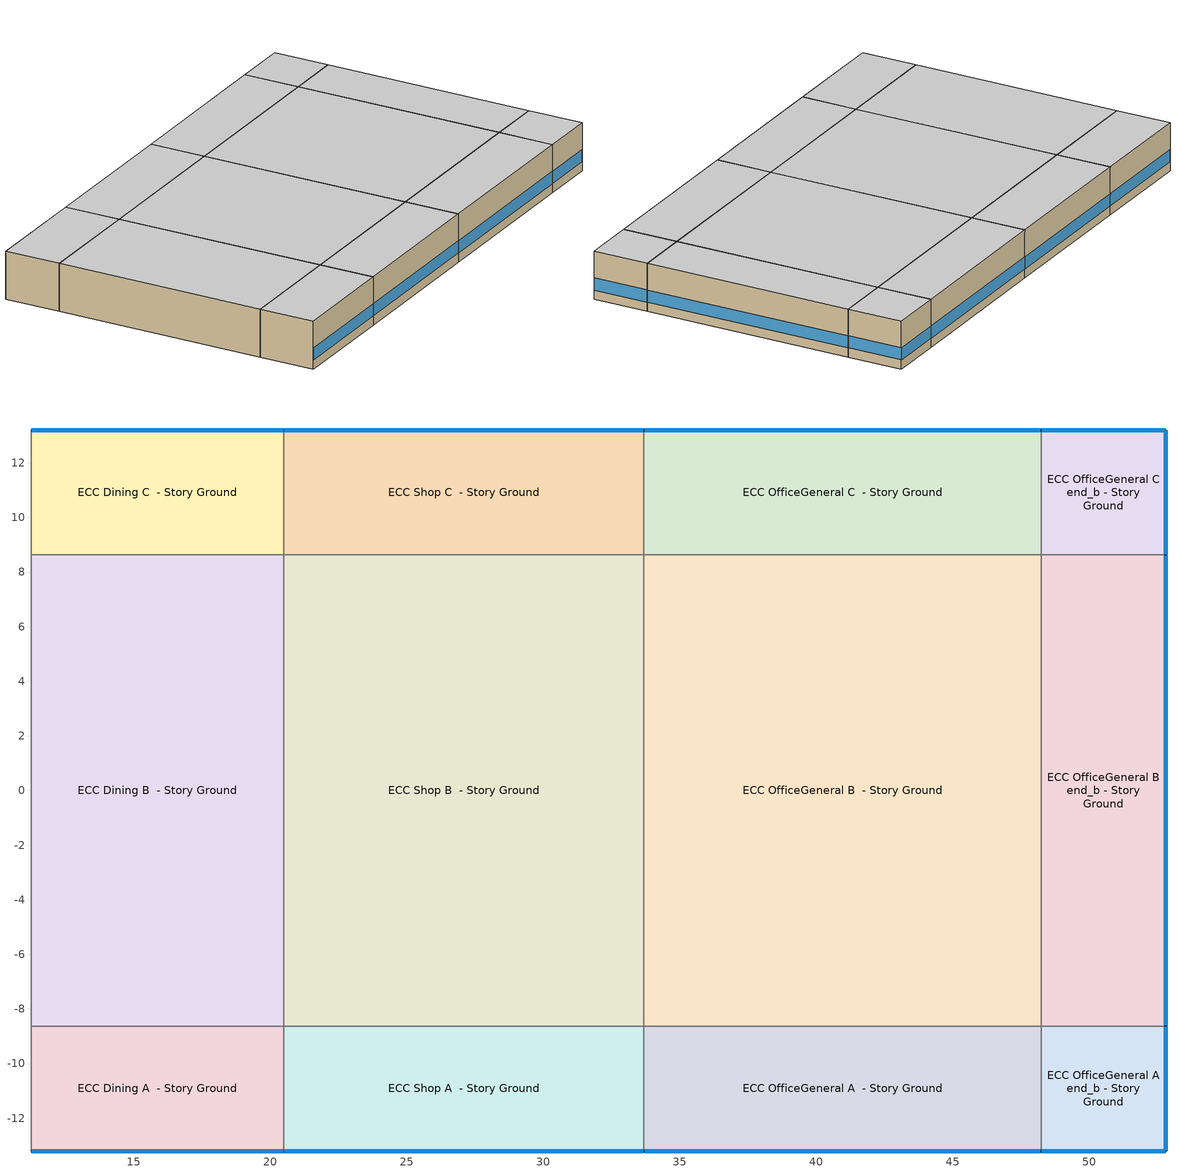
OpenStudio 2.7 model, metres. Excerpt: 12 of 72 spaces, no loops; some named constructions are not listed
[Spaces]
ECC Dining A  - Story Ground
 floor ground: 11.25,-13.2 11.25,-8.63 20.5,-8.63 20.5,-13.2 z0
 wall outside: 11.25,-13.2 20.5,-13.2 z0:3.96
 wall to ECC CompRoomClassRm A  - Story Ground: 11.25,-8.63 11.25,-13.2 z0:3.96
 wall to ECC Dining B  - Story Ground: 20.5,-8.63 11.25,-8.63 z0:3.96
 wall to ECC Shop A  - Story Ground: 20.5,-13.2 20.5,-8.63 z0:3.96
 window: 11.27,-13.2 20.47,-13.2 z0.76:1.76
 ceiling adiabatic (DEER Carpeted 6in Slab Floor): 20.5,-13.2 20.5,-8.63 11.25,-8.63 11.25,-13.2 z3.96
ECC Dining B  - Story Ground
 floor ground: 11.25,-8.63 11.25,8.63 20.5,8.63 20.5,-8.63 z0
 wall to ECC CompRoomClassRm B  - Story Ground: 11.25,8.63 11.25,-8.63 z0:3.96
 wall to ECC Dining C  - Story Ground: 20.5,8.63 11.25,8.63 z0:3.96
 wall to ECC Shop B  - Story Ground: 20.5,-8.63 20.5,8.63 z0:3.96
 ceiling adiabatic (DEER Carpeted 6in Slab Floor): 20.5,-8.63 20.5,8.63 11.25,8.63 11.25,-8.63 z3.96
ECC Dining C  - Story Ground
 floor ground: 11.25,8.63 11.25,13.2 20.5,13.2 20.5,8.63 z0
 wall outside: 20.5,13.2 11.25,13.2 z0:3.96
 wall to ECC CompRoomClassRm C  - Story Ground: 11.25,13.2 11.25,8.63 z0:3.96
 wall to ECC Shop C  - Story Ground: 20.5,8.63 20.5,13.2 z0:3.96
 window: 20.47,13.2 11.27,13.2 z0.76:1.76
 ceiling adiabatic (DEER Carpeted 6in Slab Floor): 20.5,8.63 20.5,13.2 11.25,13.2 11.25,8.63 z3.96
ECC Shop A  - Story Ground
 floor ground: 20.5,-13.2 20.5,-8.63 33.69,-8.63 33.69,-13.2 z0
 wall outside: 20.5,-13.2 33.69,-13.2 z0:3.96
 wall to ECC Shop B  - Story Ground: 33.69,-8.63 20.5,-8.63 z0:3.96
 wall to ECC OfficeGeneral A  - Story Ground: 33.69,-13.2 33.69,-8.63 z0:3.96
 window: 20.52,-13.2 33.67,-13.2 z0.76:1.76
 ceiling adiabatic (DEER Carpeted 6in Slab Floor): 33.69,-13.2 33.69,-8.63 20.5,-8.63 20.5,-13.2 z3.96
ECC Shop B  - Story Ground
 floor ground: 20.5,-8.63 20.5,8.63 33.69,8.63 33.69,-8.63 z0
 wall to ECC Shop C  - Story Ground: 33.69,8.63 20.5,8.63 z0:3.96
 wall to ECC OfficeGeneral B  - Story Ground: 33.69,-8.63 33.69,8.63 z0:3.96
 ceiling adiabatic (DEER Carpeted 6in Slab Floor): 33.69,-8.63 33.69,8.63 20.5,8.63 20.5,-8.63 z3.96
ECC Shop C  - Story Ground
 floor ground: 20.5,8.63 20.5,13.2 33.69,13.2 33.69,8.63 z0
 wall outside: 33.69,13.2 20.5,13.2 z0:3.96
 wall to ECC OfficeGeneral C  - Story Ground: 33.69,8.63 33.69,13.2 z0:3.96
 window: 33.67,13.2 20.52,13.2 z0.76:1.76
 ceiling adiabatic (DEER Carpeted 6in Slab Floor): 33.69,8.63 33.69,13.2 20.5,13.2 20.5,8.63 z3.96
ECC OfficeGeneral A  - Story Ground
 floor ground: 33.69,-13.2 33.69,-8.63 48.23,-8.63 48.23,-13.2 z0
 wall outside: 33.69,-13.2 48.23,-13.2 z0:3.96
 wall to ECC OfficeGeneral B  - Story Ground: 48.23,-8.63 33.69,-8.63 z0:3.96
 wall to ECC OfficeGeneral A end_b - Story Ground: 48.23,-13.2 48.23,-8.63 z0:3.96
 window: 33.72,-13.2 48.21,-13.2 z0.76:1.76
 ceiling adiabatic (DEER Carpeted 6in Slab Floor): 48.23,-13.2 48.23,-8.63 33.69,-8.63 33.69,-13.2 z3.96
ECC OfficeGeneral B  - Story Ground
 floor ground: 33.69,-8.63 33.69,8.63 48.23,8.63 48.23,-8.63 z0
 wall to ECC OfficeGeneral C  - Story Ground: 48.23,8.63 33.69,8.63 z0:3.96
 wall to ECC OfficeGeneral B end_b - Story Ground: 48.23,-8.63 48.23,8.63 z0:3.96
 ceiling adiabatic (DEER Carpeted 6in Slab Floor): 48.23,-8.63 48.23,8.63 33.69,8.63 33.69,-8.63 z3.96
ECC OfficeGeneral C  - Story Ground
 floor ground: 33.69,8.63 33.69,13.2 48.23,13.2 48.23,8.63 z0
 wall outside: 48.23,13.2 33.69,13.2 z0:3.96
 wall to ECC OfficeGeneral C end_b - Story Ground: 48.23,8.63 48.23,13.2 z0:3.96
 window: 48.21,13.2 33.72,13.2 z0.76:1.76
 ceiling adiabatic (DEER Carpeted 6in Slab Floor): 48.23,8.63 48.23,13.2 33.69,13.2 33.69,8.63 z3.96
ECC OfficeGeneral A end_b - Story Ground
 floor ground: 48.23,-13.2 48.23,-8.63 52.81,-8.63 52.81,-13.2 z0
 wall outside: 48.23,-13.2 52.81,-13.2 52.81,-8.63 z0:3.96
 wall to ECC OfficeGeneral B end_b - Story Ground: 52.81,-8.63 48.23,-8.63 z0:3.96
 window: 52.81,-13.18 52.81,-8.66 / 48.26,-13.2 52.78,-13.2 z0.76:1.76
 ceiling adiabatic (DEER Carpeted 6in Slab Floor): 52.81,-13.2 52.81,-8.63 48.23,-8.63 48.23,-13.2 z3.96
ECC OfficeGeneral B end_b - Story Ground
 floor ground: 48.23,-8.63 48.23,8.63 52.81,8.63 52.81,-8.63 z0
 wall outside: 52.81,-8.63 52.81,8.63 z0:3.96
 wall to ECC OfficeGeneral C end_b - Story Ground: 52.81,8.63 48.23,8.63 z0:3.96
 window: 52.81,-8.6 52.81,8.6 z0.76:1.76
 ceiling adiabatic (DEER Carpeted 6in Slab Floor): 52.81,-8.63 52.81,8.63 48.23,8.63 48.23,-8.63 z3.96
ECC OfficeGeneral C end_b - Story Ground
 floor ground: 48.23,8.63 48.23,13.2 52.81,13.2 52.81,8.63 z0
 wall outside: 52.81,8.63 52.81,13.2 48.23,13.2 z0:3.96
 window: 52.78,13.2 48.26,13.2 / 52.81,8.66 52.81,13.18 z0.76:1.76
 ceiling adiabatic (DEER Carpeted 6in Slab Floor): 52.81,8.63 52.81,13.2 48.23,13.2 48.23,8.63 z3.96
[Schedule:Day]
D_ECC_Caf_Misc_Yr Default|Wkdy Day; D_ECC_Caf_Misc_Yr Default|Wkdy Day 1; D_ECC_Caf_Misc_Yr Default|Wkdy Day 3: 6, 0, 0, 11, 0, 0.6, 12, 0, 0.8, 13, 0, 0.9, 14, 0, 0.8, 17, 0, 0.6, 18, 0, 0.2, 24, 0, 0
D_ECC_Caf_Misc_Yr Sat Day; D_ECC_Caf_Misc_Yr Sat Day 1; D_ECC_Caf_Misc_Yr Sat Day 3: 6, 0, 0, 11, 0, 0.5, 12, 0, 0.65, 13, 0, 0.75, 14, 0, 0.65, 16, 0, 0.5, 17, 0, 0.2, 24, 0, 0
D_ECC_Caf_Misc_Yr Sun Day; D_ECC_Caf_Misc_Yr Sun Day 1; D_ECC_Caf_Misc_Yr Sun Day 2; D_ECC_Caf_Misc_Yr Sun Day 3: 24, 0, 0.02
D_ECC_Caf_Misc_Yr Default|Wkdy Day 2: 6, 0, 0, 11, 0, 0.45, 12, 0, 0.6, 13, 0, 0.675, 14, 0, 0.6, 17, 0, 0.45, 18, 0, 0.15, 24, 0, 0
D_ECC_Caf_Misc_Yr Sat Day 2: 6, 0, 0, 11, 0, 0.375, 12, 0, 0.4875, 13, 0, 0.5625, 14, 0, 0.4875, 16, 0, 0.375, 17, 0, 0.15, 24, 0, 0
D_ECC_OffGen_Occup_Yr Default|Wkdy Day; D_ECC_OffGen_Occup_Yr Default|Wkdy Day 1; D_ECC_OffGen_Occup_Yr Default|Wkdy Day 3: 6, 0, 0, 7, 0, 0.2, 8, 0, 0.5, 17, 0, 1, 24, 0, 0
D_ECC_OffGen_Occup_Yr Sat Day; D_ECC_OffGen_Occup_Yr Sat Day 1; D_ECC_OffGen_Occup_Yr Sat Day 3: 7, 0, 0, 8, 0, 0.07, 9, 0, 0.175, 17, 0, 0.35, 24, 0, 0
D_ECC_OffGen_Occup_Yr Sun Day; D_ECC_OffGen_Occup_Yr Sun Day 1; D_ECC_OffGen_Occup_Yr Sun Day 2; D_ECC_OffGen_Occup_Yr Sun Day 3: 24, 0, 0
D_ECC_OffGen_Occup_Yr Default|Wkdy Day 2: 6, 0, 0, 7, 0, 0.1, 8, 0, 0.25, 16, 0, 0.5, 24, 0, 0
D_ECC_OffGen_Occup_Yr Sat Day 2: 7, 0, 0, 8, 0, 0.035, 9, 0, 0.0875, 16, 0, 0.175, 24, 0, 0
D17_ECC_OffGen_LF_Yr Default|Wkdy Day; D17_ECC_OffGen_LF_Yr Default|Wkdy Day 1; D17_ECC_OffGen_LF_Yr Default|Wkdy Day 3: 5, 0, 0.1, 7, 0, 0.3, 8, 0, 0.5, 17, 0, 0.9, 18, 0, 0.25, 24, 0, 0.1
D17_ECC_OffGen_LF_Yr Wknd Day; D17_ECC_OffGen_LF_Yr Wknd Day 1; D17_ECC_OffGen_LF_Yr Wknd Day 3: 6, 0, 0.1, 8, 0, 0.2444, 9, 0, 0.3889, 16, 0, 0.7, 17, 0, 0.3889, 24, 0, 0.1
D17_ECC_OffGen_LF_Yr Default|Wkdy Day 2: 5, 0, 0.1, 7, 0, 0.2438, 8, 0, 0.3875, 16, 0, 0.675, 17, 0, 0.2078, 24, 0, 0.1
D17_ECC_OffGen_LF_Yr Wknd Day 2: 6, 0, 0.1, 8, 0, 0.1403, 9, 0, 0.1806, 15, 0, 0.2813, 16, 0, 0.1806, 24, 0, 0.1
D_ECC_OffGen_Misc_Yr Default|Wkdy Day; D_ECC_OffGen_Misc_Yr Default|Wkdy Day 1; D_ECC_OffGen_Misc_Yr Default|Wkdy Day 3: 5, 0, 0.1, 7, 0, 0.3, 8, 0, 0.5, 17, 0, 1, 18, 0, 0.25, 24, 0, 0.1
D_ECC_OffGen_Misc_Yr Sat Day; D_ECC_OffGen_Misc_Yr Sat Day 1; D_ECC_OffGen_Misc_Yr Sat Day 3: 6, 0, 0.1, 8, 0, 0.2444, 9, 0, 0.3889, 16, 0, 0.75, 17, 0, 0.2083, 24, 0, 0.1
D_ECC_OffGen_Misc_Yr Sun Day; D_ECC_OffGen_Misc_Yr Sun Day 1; D_ECC_OffGen_Misc_Yr Sun Day 3: 24, 0, 0.05
D_ECC_OffGen_Misc_Yr Default|Wkdy Day 2: 5, 0, 0.1, 7, 0, 0.2444, 8, 0, 0.3889, 16, 0, 0.75, 17, 0, 0.2083, 24, 0, 0.1
D_ECC_OffGen_Misc_Yr Sat Day 2: 6, 0, 0.1, 8, 0, 0.2028, 9, 0, 0.3056, 15, 0, 0.5625, 16, 0, 0.1771, 24, 0, 0.1
D_ECC_OffGen_Misc_Yr Sun Day 2: 24, 0, 0.035
